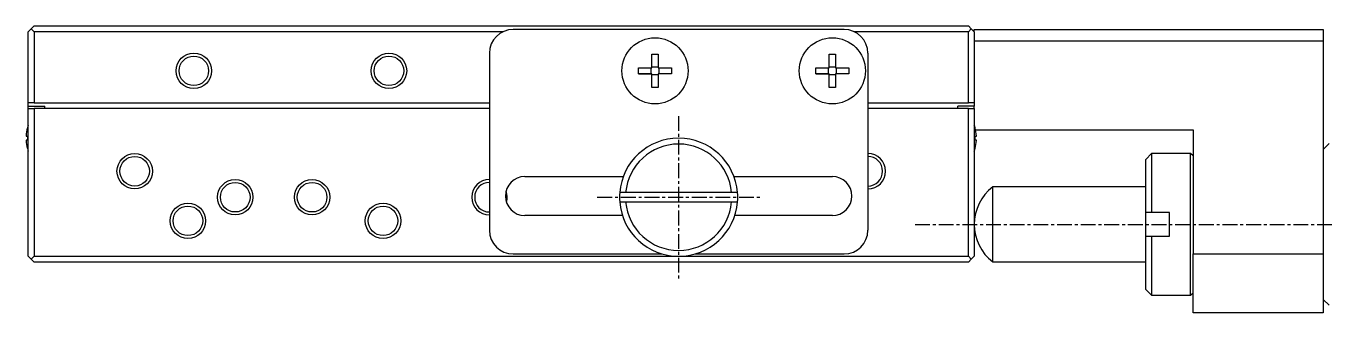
# Model space of a CAD drawing. Extents: x 1683 to 2292, y -88 to 224.
# Drawn here: x 1738.9 to 1848.8, y 199.7 to 224 of the extents above; entities that cross this region are included whole.
import ezdxf

# ---------------------------------------------------------------- set-up
doc = ezdxf.new("R2010")
doc.units = 0
doc.linetypes.add('CENTER', pattern=[2, 1.25, -0.25, 0.25, -0.25])
doc.layers.get('0').update_dxf_attribs({"linetype": 'CONTINUOUS'})
doc.layers.add('CENTER', color=1, linetype='CENTER')

msp = doc.modelspace()

# ---------------------------------------------------------------- linework, layer by layer
at = {"color": 7, "linetype": 'CONTINUOUS'}
for p, q in [((1739.1, 223.51), (1739.35, 223.76)), ((1739.1, 217.51), (1739.1, 223.51)), ((1739.35, 223.76), (1739.6, 224.01)), ((1739.6, 223.51), (1739.35, 223.76)), ((1739.6, 224.01), (1818.6, 224.01)), ((1739.6, 223.51), (1739.6, 217.51)), ((1779.22, 223.51), (1739.6, 223.51)), ((1808.1, 223.71), (1780.1, 223.71)), ((1818.6, 223.51), (1808.97, 223.51)), ((1818.6, 224.01), (1818.85, 223.76)), ((1818.85, 223.76), (1818.6, 223.51)), ((1818.6, 217.51), (1818.6, 223.51)), ((1818.85, 223.76), (1819.1, 223.51)), ((1819.1, 223.71), (1848.6, 223.71)), ((1819.1, 223.51), (1819.1, 223.71)), ((1819.1, 223.51), (1819.1, 217.51)), ((1848.6, 223.71), (1848.6, 222.71)), ((1848.6, 222.71), (1819.1, 222.71)), ((1848.6, 222.71), (1848.6, 204.71)), ((1778.1, 221.71), (1778.1, 206.71)), ((1791.84, 220.47), (1791.84, 221.61)), ((1791.84, 221.61), (1792.36, 221.61)), ((1792.36, 221.61), (1792.36, 220.47)), ((1806.84, 220.47), (1806.84, 221.61)), ((1806.84, 221.61), (1807.36, 221.61)), ((1807.36, 221.61), (1807.36, 220.47)), ((1810.1, 221.71), (1810.1, 206.71)), ((1790.7, 220.47), (1791.84, 220.47)), ((1790.7, 219.95), (1790.7, 220.47)), ((1790.7, 219.95), (1791.77, 219.95)), ((1791.84, 219.95), (1790.7, 219.95)), ((1791.77, 219.95), (1791.77, 220.47)), ((1791.84, 219.95), (1791.77, 219.95)), ((1791.84, 220.54), (1792.36, 220.54)), ((1791.84, 218.81), (1791.84, 219.95)), ((1792.36, 220.47), (1793.5, 220.47)), ((1792.43, 219.95), (1792.36, 219.95)), ((1793.5, 219.95), (1792.36, 219.95)), ((1792.36, 219.95), (1792.36, 218.81)), ((1792.43, 220.47), (1792.43, 219.95)), ((1793.5, 219.95), (1792.43, 219.95)), ((1793.5, 220.47), (1793.5, 219.95)), ((1805.7, 220.47), (1806.84, 220.47)), ((1805.7, 219.95), (1805.7, 220.47)), ((1805.7, 219.95), (1806.77, 219.95)), ((1806.84, 219.95), (1805.7, 219.95)), ((1806.77, 219.95), (1806.77, 220.47)), ((1806.84, 219.95), (1806.77, 219.95)), ((1806.84, 220.54), (1807.36, 220.54)), ((1806.84, 218.81), (1806.84, 219.95)), ((1807.36, 220.47), (1808.5, 220.47)), ((1807.43, 219.95), (1807.36, 219.95)), ((1808.5, 219.95), (1807.36, 219.95)), ((1807.36, 219.95), (1807.36, 218.81)), ((1807.43, 220.47), (1807.43, 219.95)), ((1808.5, 219.95), (1807.43, 219.95)), ((1808.5, 220.47), (1808.5, 219.95)), ((1792.36, 219.88), (1791.84, 219.88)), ((1792.36, 218.81), (1791.84, 218.81)), ((1807.36, 219.88), (1806.84, 219.88)), ((1807.36, 218.81), (1806.84, 218.81)), ((1739.1, 217.21), (1739.1, 217.51)), ((1739.6, 217.51), (1739.1, 217.51)), ((1739.1, 217.01), (1739.1, 217.21)), ((1739.1, 217.21), (1740.5, 217.21)), ((1739.1, 217.01), (1739.6, 217.01)), ((1739.1, 204.51), (1739.1, 217.01)), ((1739.6, 217.51), (1778.1, 217.51)), ((1778.1, 217.01), (1739.6, 217.01)), ((1739.6, 217.01), (1739.6, 204.51)), ((1740.5, 217.01), (1740.5, 217.21)), ((1810.1, 217.51), (1818.6, 217.51)), ((1818.6, 217.01), (1810.1, 217.01)), ((1817.7, 217.01), (1817.7, 217.21)), ((1819.1, 217.21), (1817.7, 217.21)), ((1819.1, 217.51), (1818.6, 217.51)), ((1818.6, 217.01), (1819.1, 217.01)), ((1818.6, 204.51), (1818.6, 217.01)), ((1819.1, 217.51), (1819.1, 217.21)), ((1819.1, 217.01), (1819.1, 217.21)), ((1819.1, 217.01), (1819.1, 204.51)), ((1738.91, 214.69), (1739.03, 214.69)), ((1739.02, 215.4), (1739.03, 215.39)), ((1739.03, 214.69), (1739.03, 214.33)), ((1819.17, 215.39), (1819.17, 215.4)), ((1819.17, 214.33), (1819.17, 214.69)), ((1819.17, 214.69), (1819.29, 214.69)), ((1819.21, 215.21), (1837.6, 215.21)), ((1837.6, 215.21), (1837.6, 204.71)), ((1739.03, 214.33), (1738.91, 214.33)), ((1739.03, 213.62), (1739.02, 213.62)), ((1819.29, 214.33), (1819.17, 214.33)), ((1819.17, 213.62), (1819.17, 213.62)), ((1849.1, 214.06), (1848.6, 213.56)), ((1834.1, 213.21), (1833.6, 212.71)), ((1833.6, 208.21), (1833.6, 212.71)), ((1837.4, 213.21), (1834.1, 213.21)), ((1834.1, 213.21), (1834.1, 208.21)), ((1837.6, 213.01), (1837.4, 213.21)), ((1837.4, 201.21), (1837.4, 213.21)), ((1781.1, 211.26), (1789.41, 211.26)), ((1798.78, 211.26), (1807.1, 211.26)), ((1833.6, 210.38), (1820.66, 210.38)), ((1820.66, 204.03), (1820.66, 210.38)), ((1789.61, 209.91), (1789.11, 209.91)), ((1789.11, 209.11), (1799.08, 209.11)), ((1789.11, 209.11), (1789.61, 209.11)), ((1798.58, 209.91), (1789.61, 209.91)), ((1789.61, 209.11), (1798.58, 209.11)), ((1799.08, 209.91), (1798.58, 209.91)), ((1798.58, 209.11), (1799.08, 209.11)), ((1789.34, 207.96), (1781.1, 207.96)), ((1807.1, 207.96), (1798.85, 207.96)), ((1834.1, 208.21), (1833.6, 208.21)), ((1833.6, 206.21), (1833.6, 208.21)), ((1835.6, 208.21), (1834.1, 208.21)), ((1835.6, 206.21), (1835.6, 208.21)), ((1833.6, 206.21), (1834.1, 206.21)), ((1833.6, 201.71), (1833.6, 206.21)), ((1834.1, 206.21), (1835.6, 206.21)), ((1834.1, 206.21), (1834.1, 201.21)), ((1739.35, 204.26), (1739.1, 204.51)), ((1739.6, 204.51), (1739.35, 204.26)), ((1739.6, 204.51), (1794.1, 204.51)), ((1780.1, 204.71), (1792.7, 204.71)), ((1794.1, 204.51), (1818.6, 204.51)), ((1795.5, 204.71), (1808.1, 204.71)), ((1818.85, 204.26), (1818.6, 204.51)), ((1819.1, 204.51), (1818.85, 204.26)), ((1837.6, 199.71), (1837.6, 204.71)), ((1837.6, 204.71), (1848.6, 204.71)), ((1848.6, 204.71), (1848.6, 199.71)), ((1739.6, 204.01), (1739.35, 204.26)), ((1818.6, 204.01), (1739.6, 204.01)), ((1818.85, 204.26), (1818.6, 204.01)), ((1820.66, 204.03), (1833.6, 204.03)), ((1833.6, 201.71), (1834.1, 201.21)), ((1834.1, 201.21), (1837.4, 201.21)), ((1837.4, 201.21), (1837.6, 201.41)), ((1848.6, 200.86), (1849.1, 200.36)), ((1848.6, 199.71), (1837.6, 199.71))]:
    msp.add_line(p, q, dxfattribs=at)
for centre, radius in [((1792.1, 220.21), 2.8), ((1807.1, 220.21), 2.8), ((1753.1, 220.21), 1.25), ((1769.6, 220.21), 1.25), ((1748.1, 211.71), 1.25), ((1756.6, 209.51), 1.25), ((1763.1, 209.51), 1.25), ((1752.6, 207.51), 1.25), ((1769.1, 207.51), 1.25)]:
    msp.add_circle(centre, radius, dxfattribs=at)
at = {"color": 3, "linetype": 'CONTINUOUS'}
for centre in [(1753.1, 220.21), (1769.6, 220.21), (1748.1, 211.71), (1756.6, 209.51), (1763.1, 209.51), (1752.6, 207.51), (1769.1, 207.51)]:
    msp.add_circle(centre, 1.5, dxfattribs=at)
at = {"color": 7, "linetype": 'CONTINUOUS'}
for centre, radius, start, end in [((1780.1, 221.71), 2, 90, 180), ((1808.1, 221.71), 2, 0, 90), ((1742.1, 214.51), 3.2, 159.6359, 163.8775), ((1816.1, 214.51), 3.2, 16.1225, 20.3641), ((1742.1, 214.51), 3.19, 163.8933, 176.7703), ((1794.1, 209.51), 5, 4.5886, 175.4114), ((1816.1, 214.51), 3.19, 3.2297, 16.1067), ((1742.1, 214.51), 3.19, 183.2297, 196.1067), ((1742.1, 214.51), 3.2, 196.1225, 200.3641), ((1794.1, 209.51), 4.5, 5.0997, 174.9003), ((1816.1, 214.51), 3.2, 339.6359, 343.8775), ((1816.1, 214.51), 3.19, 343.8933, 356.7703), ((1810.1, 211.71), 1.25, 270, 90), ((1781.1, 209.61), 1.65, 90, 270), ((1807.1, 209.61), 1.65, 270, 90), ((1778.1, 209.51), 1.25, 90, 180), ((1823.1, 207.21), 4, 127.4627, 180), ((1778.1, 209.51), 1.25, 180, 270), ((1794.1, 209.51), 5, 175.4114, 184.5886), ((1794.1, 209.51), 5, 184.5886, 355.4114), ((1794.1, 209.51), 4.5, 185.0997, 354.9003), ((1794.1, 209.51), 5, 355.4114, 4.5886), ((1780.1, 206.71), 2, 180, 270), ((1808.1, 206.71), 2, 270, 0), ((1823.1, 207.21), 4, 180, 232.5373)]:
    msp.add_arc(centre, radius, start, end, dxfattribs=at)
at = {"color": 3, "linetype": 'CONTINUOUS'}
for centre, start, end in [((1810.1, 211.71), 270, 90), ((1778.1, 209.51), 90, 270), ((1778.1, 209.51), 343.366, 20.4523)]:
    msp.add_arc(centre, 1.5, start, end, dxfattribs=at)
at = {"layer": 'CENTER', "color": 1, "linetype": 'CENTER'}
for p, q in [((1794.1, 216.38), (1794.1, 202.63)), ((1787.22, 209.51), (1800.97, 209.51)), ((1814.1, 207.21), (1980.6, 207.21))]:
    msp.add_line(p, q, dxfattribs=at)

doc.saveas('drawing.dxf')
